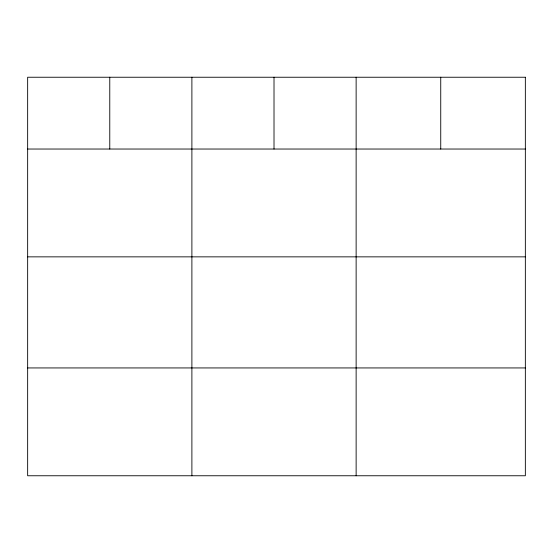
<?xml version="1.0" encoding="UTF-8"?>
<svg xmlns="http://www.w3.org/2000/svg" width="553" height="553" viewBox="0 0 553 553"><rect width="100%" height="100%" fill="white"/><g stroke="black" fill="none" stroke-linecap="round" stroke-linejoin="round"><path stroke-width="0.83" d="M27.65 149.034L525.35 149.034M27.65 256.855L525.35 256.855M27.65 367.939L525.35 367.939M440.741 77.24L440.741 149.034M356.132 77.24L356.132 475.76M274.012 77.24L274.012 149.034M191.891 77.24L191.891 475.76M109.771 77.24L109.771 149.034M525.35 77.24L27.65 77.24L27.65 475.76L525.35 475.76L525.35 77.24"/></g></svg>
